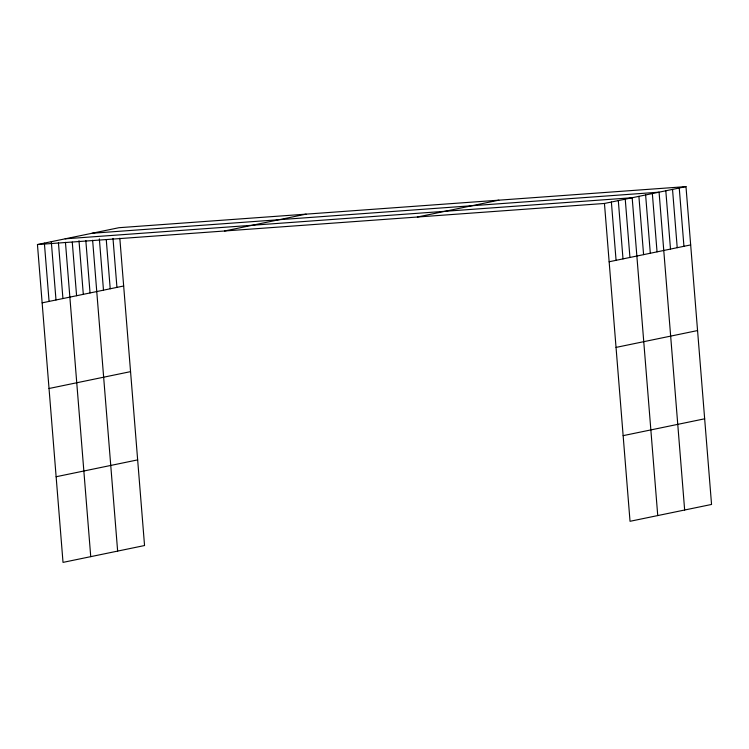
<?xml version="1.0" encoding="UTF-8"?>
<svg xmlns="http://www.w3.org/2000/svg" width="749" height="749" viewBox="0 0 749 749"><rect width="100%" height="100%" fill="white"/><g stroke="black" fill="none" stroke-linecap="round" stroke-linejoin="round"><path stroke-width="1.12" d="M119.821 238.191L144.548 545.534L63.019 562.387L37.45 244.548L118.969 227.705L685.981 186.613L711.55 504.451L630.031 521.295L604.452 203.466L685.981 186.613M224.56 230.992L306.088 214.139M417.343 217.023L498.862 200.17M42.141 302.849L123.66 285.996M609.143 261.757L690.672 244.914M49.031 388.497L130.551 371.644M616.034 347.405L697.562 330.562M56.128 476.738L137.657 459.886M623.14 435.646L704.659 418.803M92.071 233.257L659.073 192.175L684.652 510.013M65.172 238.819L632.175 197.736L657.744 515.574M37.45 244.548L604.452 203.466M679.249 188.008L683.94 246.299M672.527 189.394L677.218 247.694M665.805 190.78L670.495 249.08M652.351 193.56L657.042 251.861M645.619 194.955L650.31 253.256M638.897 196.341L643.588 254.641M625.246 199.168L629.937 257.459M618.309 200.601L622.999 258.892M611.381 202.033L616.071 260.324M112.996 238.416L116.938 287.391M106.274 239.811L110.215 288.777M99.355 238.865L103.484 290.172M92.633 240.26L117.64 551.095M85.817 240.485L90.039 292.953M78.991 240.701L83.308 294.338M72.269 242.096L76.585 295.733M65.453 242.32L90.741 556.657M58.422 242.582L62.925 298.551M51.306 241.684L55.997 299.984M44.378 243.116L49.069 301.416"/></g></svg>
